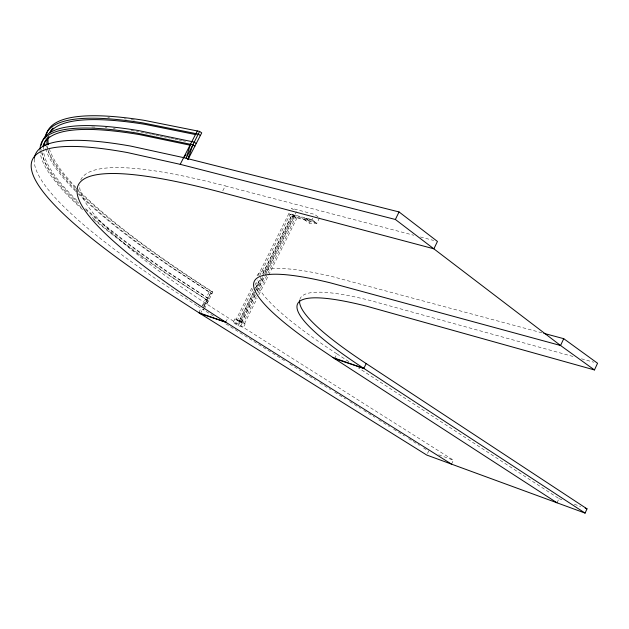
<?xml version="1.0" encoding="UTF-8"?>
<svg xmlns="http://www.w3.org/2000/svg" width="629" height="629" viewBox="0 0 629 629"><rect width="100%" height="100%" fill="white"/><g stroke="black" fill="none" stroke-linecap="round" stroke-linejoin="round"><path stroke-width="0.47" stroke-dasharray="3.15 2.36" d="M557.035 502.815L558.953 498.624L358.31 367.792M451.559 464.155L453.423 460.184L227.989 317.684A568.026 85.088 24.7 0 1 79.624 185.138M427.5 453.493L428.608 451.142L423.624 448.013M334.604 358.624L336.924 353.852A359.599 52.671 24.8 0 1 256.365 281.352M319.477 217.925L316.859 223.209L309.342 223.185L304.46 219.663L305.332 217.901L310.215 221.424L309.342 223.185M253.802 291.494L239.413 320.405L245.153 323.856L243.384 327.418L238.257 325.704L233.155 322.48L234.924 318.919L241.3 322.575L255.295 294.427M257.049 290.905L264.046 276.831M265.792 273.316L296.377 211.8M236.205 319.729L241.968 322.024L255.453 294.899M257.198 291.4L264.589 276.524M265.029 275.644L294.608 216.14L292.076 214.914L262.482 274.417M240.836 325.814L242.613 322.237M256.278 296.597L243.242 322.834L245.153 323.856M258.016 293.098L295.827 217.021M244.516 323.644L257.104 298.295M258.841 294.804L297.045 217.893L292.163 214.387L262.521 273.969M312.731 218.169L311.984 219.686L304.46 219.663M225.74 322.182L227.989 317.684M234.924 318.919L236.205 319.343L252.315 286.981M257.976 275.612L288.9 213.514L311.984 219.686L316.859 223.209L293.782 217.013L288.9 213.514M253.149 288.687L237.487 320.153L236.205 319.343M254.887 285.189L257.497 279.944M259.667 275.573L290.118 214.387L313.203 220.567M255.547 287.988L260.776 277.475M239.405 320.79L253.77 291.919M255.516 288.412L260.736 277.916M240.058 320.617L238.281 324.194L233.155 322.48M254.792 292.092L240.034 321.773L241.3 322.575M255.225 291.219L262.175 277.247M262.608 276.375L292.564 216.14L315.648 222.328M238.257 325.704L240.026 322.15M240.687 321.6L254.596 293.617M256.341 290.118L262.859 277.004M264.605 273.505L293.303 215.794M198.795 312.668L201.021 308.234M202.231 305.82L205.463 299.38L207.083 300.025L203.749 306.378M200.384 313.69L202.609 309.264L203.867 309.68M203.82 306.85L211.478 291.581A621.248 101.395 24.7 0 1 76.062 188.669M204.339 308.925L212.814 292.037A618.621 100.931 24.7 0 1 76.526 188.008M222.776 190.862L225.268 185.925L413.772 235.246M202.672 305.993L207.083 300.025M203.041 308.037L208.38 300.874L168.462 274.708A619.219 97.22 24.7 0 1 90.513 215.833M140.912 132.043L143.758 132.633M144.709 132.829L147.556 133.427M148.507 133.623L151.353 134.213M152.297 134.409L155.143 134.999M156.094 135.196L158.94 135.785M159.892 135.982L162.738 136.579M163.682 136.776L166.528 137.366M167.479 137.562L170.325 138.152M171.277 138.349L174.123 138.938M175.066 139.143L177.921 139.732M178.864 139.929L181.71 140.519M182.662 140.715L185.508 141.305M420.4 236.976L433.656 240.451M541.899 332.82L333.126 276.807A359.599 52.671 24.8 0 0 256.821 276.241M572.948 356.454L369.482 300.292A309.452 45.139 24.8 0 0 299.742 299.844M581.463 358.805L593.768 362.202M241.332 321.623L241.976 321.836M238.753 321.348L243.887 323.047M211.478 291.581L212.814 292.037M208.38 300.874L167.039 274.197A621.979 97.692 24.7 0 1 91.96 217.893M203.938 309.727L202.609 309.264L213.404 316.041M438.72 454.822L453.423 460.184M558.953 498.624L562.57 499.945M574.34 504.238L580.677 506.542M225.874 323.864L286.525 361.942M289.851 364.034L300.654 370.811M304.806 373.422L315.609 380.199M319.76 382.809L330.563 389.595M334.714 392.197L345.518 398.983M349.677 401.585L360.48 408.37M363.798 410.454L374.601 417.239M378.752 419.842L389.555 426.627M393.715 429.237L404.51 436.015M408.669 438.625L419.472 445.403M239.413 320.405L241.968 322.024M196.916 305.576L162.447 283.247A622.71 93.965 24.7 0 1 34.359 158.343M197.734 306.111L200.195 307.707M336.924 353.852L349.26 361.895M293.594 209.787L291.502 208.278L314.61 214.387L318.777 217.422M80.748 179.973A568.026 85.088 24.7 0 1 225.268 185.925M75.323 187.914A621.248 101.395 24.7 0 1 46.648 145.983M75.802 187.261A618.621 100.931 24.7 0 1 49.031 147.721M107.811 117.489A618.621 100.931 24.7 0 1 109.532 117.584M124.29 118.818A618.621 100.931 24.7 0 1 126.248 119.038M131.28 119.628A618.621 100.931 24.7 0 1 135.416 120.163M78.059 193.685A621.397 100.656 24.7 0 0 170.703 266.963L211.926 293.798L172.134 267.474A618.637 100.168 24.7 0 1 76.235 190.744M75.779 191.405A621.397 100.656 24.7 0 1 45.202 146.785M75.504 189.997A618.637 100.168 24.7 0 1 47.104 145.967M82.548 209.606A621.979 97.692 24.7 0 1 40.075 151.66M40.012 150.763A621.979 97.692 24.7 0 1 40.012 149.01M85.662 209.559A621.837 98.431 24.7 0 0 167.959 272.388L209.268 299.105L169.382 272.9A619.078 97.959 24.7 0 1 84.97 208.042M78.837 203.285A621.837 98.431 24.7 0 1 41.215 149.482M76.903 200.431A619.078 97.959 24.7 0 1 43.432 149.726M43.425 148.845A619.078 97.959 24.7 0 1 43.613 146.29M91.755 127.003A619.078 97.959 24.7 0 1 95.065 127.082M105.24 127.624A619.078 97.959 24.7 0 1 107.001 127.758M113.362 128.324A619.078 97.959 24.7 0 1 115.233 128.52M131.209 130.533A619.078 97.959 24.7 0 1 135.455 131.17M136.54 131.343A619.078 97.959 24.7 0 1 138.71 131.681M81.18 207.436A619.219 97.22 24.7 0 1 42.34 152.792M209.017 292.304L206.351 297.611L207.971 298.256L210.636 292.949L209.017 292.304"/><path stroke-width="0.94" d="M190.477 144.277L186.129 158.264L199.621 131.406L201.728 132.876L187.953 159.562L192.796 144.756L137.381 133.183A621.979 97.692 24.7 0 0 40.012 149.01M187.953 159.562L189.219 155.874M543.802 333.331L563.726 338.677L597.55 363.248L594.468 369.946L560.565 345.502L395.382 219.474L180.216 164.342L127.357 152.548A623.08 92.101 24.7 0 0 160.151 287.783L200.384 313.69L426.761 455.058L585.088 513.099L587.014 508.853L366.18 363.562A309.452 45.139 24.8 0 1 299.616 300.583M563.726 338.677L560.565 345.502L330.194 282.798A359.796 51.617 24.8 0 0 311.324 342.954L334.604 358.624L557.035 502.815M585.088 513.099L363.837 368.413L366.18 363.562M395.382 219.474L399.045 211.942L437.446 241.442L433.9 248.809L221.943 192.505A568.357 83.398 24.8 0 0 225.74 322.182L451.559 464.155M180.216 164.342L197.294 130.942M34.359 158.343A622.71 93.965 24.7 0 1 130.698 146.085L183.644 157.643L185.901 154.671M199.621 131.406L144.041 120.304A621.248 101.395 24.7 0 0 45.956 136.328M196.232 134.708L144.906 124.33A618.637 100.168 24.7 0 0 49.919 132.609M189.84 145.15L139.583 134.622A619.219 97.22 24.7 0 0 42.827 146.651M183.644 157.643L399.045 211.942M594.468 369.946L366.621 306.189A309.617 44.242 24.8 0 0 363.837 368.413L334.604 358.624M200.384 313.69L225.74 322.182L198.795 312.668M333.048 357.579L363.837 368.413M585.206 508.193L587.014 508.853M192.796 144.756L194.911 146.211M196.279 143.546L194.164 142.083L138.71 130.604A621.837 98.431 24.7 0 0 41.325 145.118M200.368 135.542L198.261 134.071L142.704 122.875A621.397 100.656 24.7 0 0 44.801 138.522M45.013 145.81A621.397 100.656 24.7 0 1 44.651 142.964M48.37 144.756A618.621 100.931 24.7 0 1 48.111 138.341M50.053 132.011A618.621 100.931 24.7 0 1 53.025 128.025M46.994 145.032A618.637 100.168 24.7 0 1 47.089 139.693M43.613 146.29A619.078 97.959 24.7 0 1 49.007 136.407"/></g></svg>
